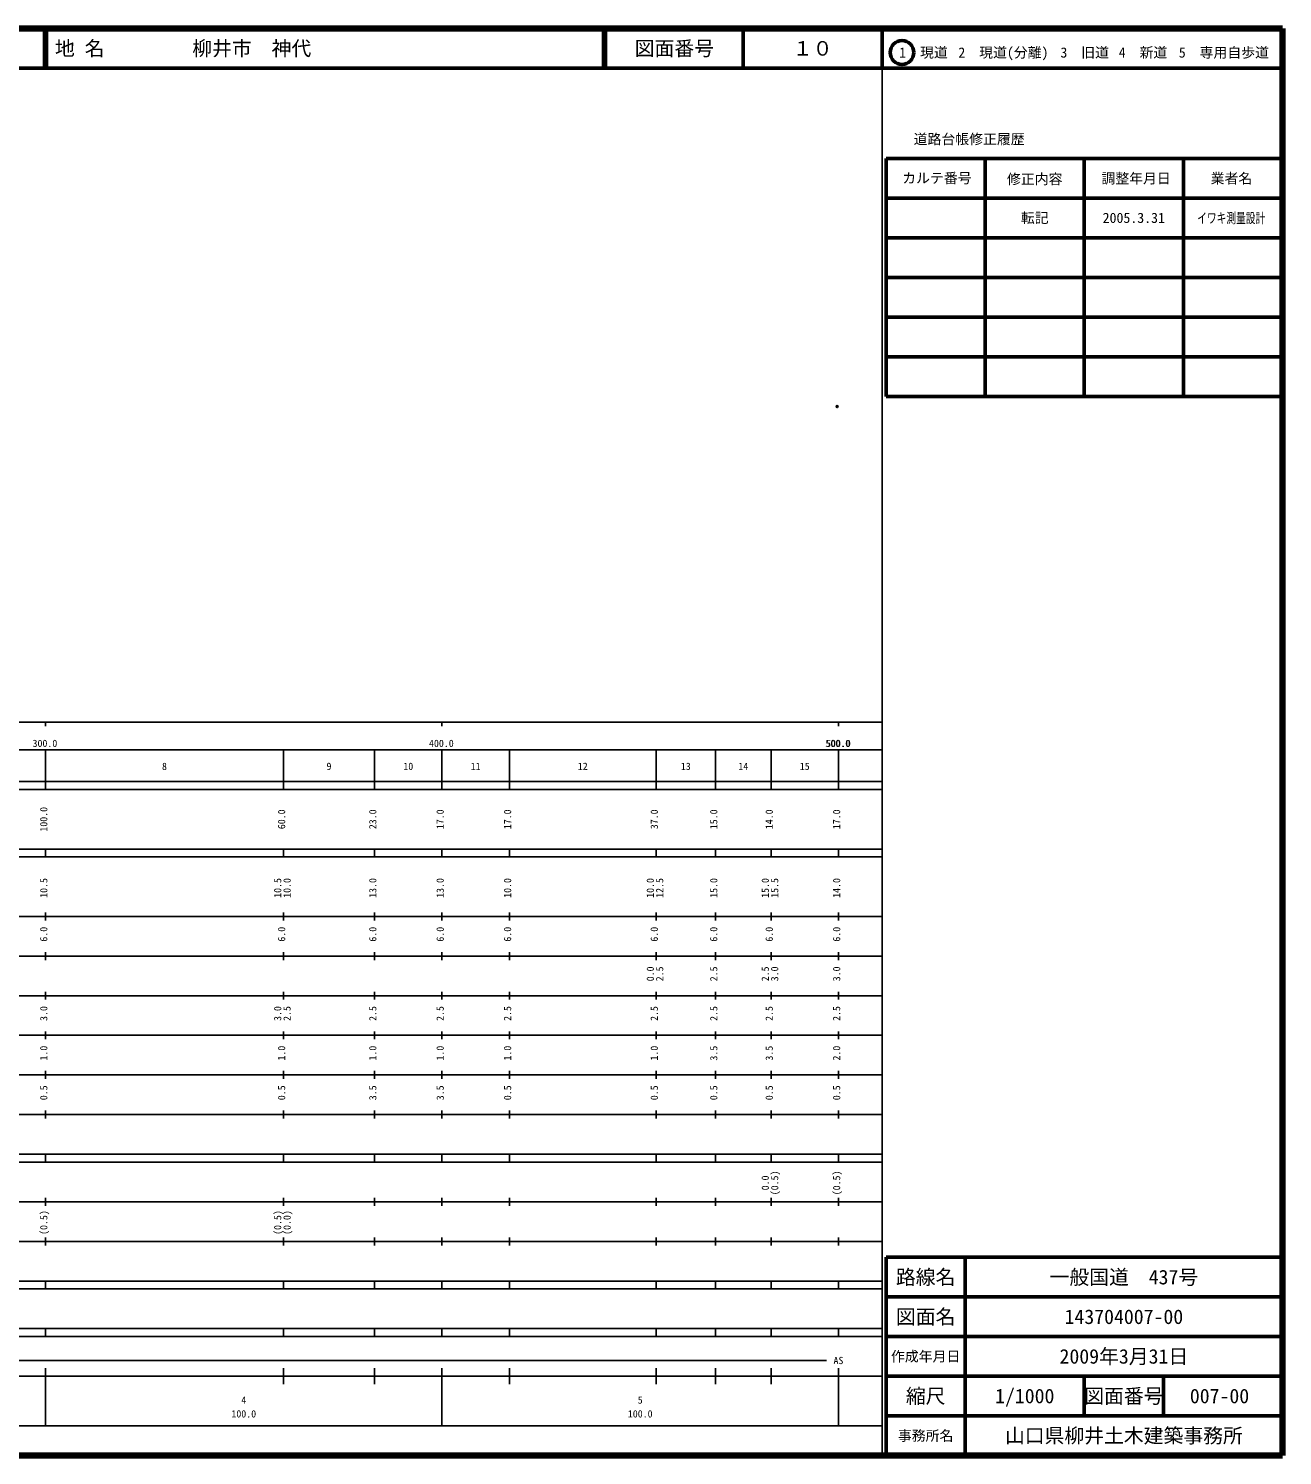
# Model space of a CAD drawing. Units: millimetres on the paper. Extents: x 40 to 680, y 20 to 380.
# Drawn here: x 363.7 to 680, y 20 to 380 of the extents above; entities that cross this region are included whole.
import ezdxf
from ezdxf.enums import TextEntityAlignment as Align

# ---------------------------------------------------------------- set-up
doc = ezdxf.new("R2010")
doc.units = ezdxf.units.MM
doc.header["$PDMODE"] = 32
doc.header["$PDSIZE"] = 0.5
doc.layers.add('M-OTRS', color=6, linetype='Continuous')
doc.layers.add('M-TTL-TXT', color=7, linetype='Continuous')
for name, color, linetype, lineweight in [('M-TTL', 2, 'Continuous', 140), ('M-TTL-BAND', 7, 'Continuous', 25), ('M-TTL-FRAM', 2, 'Continuous', 50), ('M-TTL-LINE', 7, 'Continuous', 50)]:
    doc.layers.add(name, color=color, linetype=linetype, lineweight=lineweight)
doc.styles.add('ＭＳ ゴシック', font='')
doc.styles.get('ＭＳ ゴシック').set_extended_font_data('MS Gothic')

msp = doc.modelspace()

# ---------------------------------------------------------------- linework, layer by layer
at = {"layer": 'M-OTRS'}
msp.add_point((567.658, 284.63), dxfattribs=at)
at = {"layer": 'M-TTL'}
for p, q in [((680, 380), (40, 380)), ((680, 20), (680, 380)), ((40, 20), (680, 20))]:
    msp.add_line(p, q, dxfattribs=at)
at = {"layer": 'M-TTL-BAND'}
for p, q in [((579, 20), (579, 370)), ((40, 205), (579, 205)), ((368, 205), (368, 204)), ((468, 205), (468, 204)), ((568, 205), (568, 204)), ((68, 198), (579, 198)), ((368, 188), (368, 198)), ((428, 188), (428, 198)), ((451, 188), (451, 198)), ((468, 188), (468, 198)), ((485, 188), (485, 198)), ((522, 188), (522, 198)), ((537, 188), (537, 198)), ((551, 188), (551, 198)), ((568, 188), (568, 198)), ((40, 190), (579, 190)), ((40, 188), (579, 188)), ((40, 173), (579, 173)), ((368, 171), (368, 173)), ((428, 171), (428, 173)), ((451, 171), (451, 173)), ((468, 171), (468, 173)), ((485, 171), (485, 173)), ((522, 171), (522, 173)), ((537, 171), (537, 173)), ((551, 171), (551, 173)), ((568, 171), (568, 173)), ((40, 171), (579, 171)), ((40, 156), (579, 156)), ((368, 155), (368, 157)), ((428, 155), (428, 157)), ((451, 155), (451, 157)), ((468, 155), (468, 157)), ((485, 155), (485, 157)), ((522, 155), (522, 157)), ((537, 155), (537, 157)), ((551, 155), (551, 157)), ((568, 155), (568, 157)), ((46, 146), (579, 146)), ((368, 145), (368, 147)), ((428, 145), (428, 147)), ((451, 145), (451, 147)), ((468, 145), (468, 147)), ((485, 145), (485, 147)), ((522, 145), (522, 147)), ((537, 145), (537, 147)), ((551, 145), (551, 147)), ((568, 145), (568, 147)), ((368, 135), (368, 137)), ((428, 135), (428, 137)), ((451, 135), (451, 137)), ((468, 135), (468, 137)), ((485, 135), (485, 137)), ((522, 135), (522, 137)), ((537, 135), (537, 137)), ((551, 135), (551, 137)), ((568, 135), (568, 137)), ((52, 136), (579, 136)), ((46, 126), (579, 126)), ((368, 125), (368, 127)), ((428, 125), (428, 127)), ((451, 125), (451, 127)), ((468, 125), (468, 127)), ((485, 125), (485, 127)), ((522, 125), (522, 127)), ((537, 125), (537, 127)), ((551, 125), (551, 127)), ((568, 125), (568, 127)), ((52, 116), (579, 116)), ((368, 115), (368, 117)), ((428, 115), (428, 117)), ((451, 115), (451, 117)), ((468, 115), (468, 117)), ((485, 115), (485, 117)), ((522, 115), (522, 117)), ((537, 115), (537, 117)), ((551, 115), (551, 117)), ((568, 115), (568, 117)), ((46, 106), (579, 106)), ((368, 105), (368, 107)), ((428, 105), (428, 107)), ((451, 105), (451, 107)), ((468, 105), (468, 107)), ((485, 105), (485, 107)), ((522, 105), (522, 107)), ((537, 105), (537, 107)), ((551, 105), (551, 107)), ((568, 105), (568, 107)), ((40, 96), (579, 96)), ((40, 94), (579, 94)), ((368, 94), (368, 96)), ((428, 94), (428, 96)), ((451, 94), (451, 96)), ((468, 94), (468, 96)), ((485, 94), (485, 96)), ((522, 94), (522, 96)), ((537, 94), (537, 96)), ((551, 94), (551, 96)), ((568, 94), (568, 96)), ((49, 84), (579, 84)), ((368, 83), (368, 85)), ((428, 83), (428, 85)), ((451, 83), (451, 85)), ((468, 83), (468, 85)), ((485, 83), (485, 85)), ((522, 83), (522, 85)), ((537, 83), (537, 85)), ((551, 83), (551, 85)), ((568, 83), (568, 85)), ((40, 74), (579, 74)), ((368, 73), (368, 75)), ((428, 73), (428, 75)), ((451, 73), (451, 75)), ((468, 73), (468, 75)), ((485, 73), (485, 75)), ((522, 73), (522, 75)), ((537, 73), (537, 75)), ((551, 73), (551, 75)), ((568, 73), (568, 75)), ((40, 64), (579, 64)), ((40, 62), (579, 62)), ((368, 62), (368, 64)), ((428, 62), (428, 64)), ((451, 62), (451, 64)), ((468, 62), (468, 64)), ((485, 62), (485, 64)), ((522, 62), (522, 64)), ((537, 62), (537, 64)), ((551, 62), (551, 64)), ((568, 62), (568, 64)), ((40, 52), (579, 52)), ((368, 50), (368, 52)), ((428, 50), (428, 52)), ((451, 50), (451, 52)), ((468, 50), (468, 52)), ((485, 50), (485, 52)), ((522, 50), (522, 52)), ((537, 50), (537, 52)), ((551, 50), (551, 52)), ((568, 50), (568, 52)), ((40, 50), (579, 50)), ((71, 44), (565, 44)), ((40, 40), (579, 40)), ((368, 27.5), (368, 42)), ((428, 38), (428, 42)), ((451, 38), (451, 42)), ((468, 27.5), (468, 42)), ((485, 38), (485, 42)), ((522, 38), (522, 42)), ((537, 38), (537, 42)), ((551, 38), (551, 42)), ((568, 27.5), (568, 42)), ((68, 27.5), (579, 27.5))]:
    msp.add_line(p, q, dxfattribs=at)
at = {"layer": 'M-TTL-FRAM'}
for p, q in [((580, 347.197), (580, 287.197)), ((580, 347.197), (680, 347.197)), ((580, 287.197), (680, 287.197)), ((680, 70), (580, 70)), ((580, 70), (580, 20))]:
    msp.add_line(p, q, dxfattribs=at)
at = {"layer": 'M-TTL-LINE'}
for p, q in [((367.75, 380), (367.75, 370)), ((368.25, 380), (368.25, 370)), ((508.747, 380), (508.747, 370)), ((509.247, 380), (509.247, 370)), ((543.997, 380), (543.997, 370)), ((579, 380), (579, 370)), ((40, 370), (680, 370)), ((605, 347.197), (605, 287.197)), ((630, 347.197), (630, 287.197)), ((655, 347.197), (655, 287.197)), ((580, 337.197), (680, 337.197)), ((580, 327.197), (680, 327.197)), ((580, 317.197), (680, 317.197)), ((580, 307.197), (680, 307.197)), ((580, 297.197), (680, 297.197)), ((600, 70), (600, 20)), ((680, 60), (580, 60)), ((680, 50), (580, 50)), ((680, 40), (580, 40)), ((630, 40), (630, 30)), ((650, 40), (650, 30)), ((680, 30), (580, 30))]:
    msp.add_line(p, q, dxfattribs=at)
msp.add_circle((584.031, 373.958), 3, dxfattribs=at)

# ---------------------------------------------------------------- texts
at = {"layer": 'M-TTL-BAND', "style": 'ＭＳ ゴシック'}
for s, p in [('300.0', (367.844, 198.195)), ('400.0', (467.844, 198.195)), ('500.0', (567.844, 198.195)), ('500.0', (568, 198.195)), ('8', (398, 192.405)), ('9', (439.5, 192.405)), ('10', (459.5, 192.405)), ('11', (476.5, 192.405)), ('12', (503.5, 192.405)), ('13', (529.5, 192.405)), ('14', (544, 192.405)), ('15', (559.5, 192.405)), ('AS', (568, 42.5)), ('4', (418, 32.523)), ('5', (518, 32.523)), ('100.0', (418, 29.033)), ('100.0', (518, 29.033))]:
    msp.add_text(s, height=1.833, dxfattribs=at).set_placement(p, align=Align.BOTTOM_CENTER)
for s, p in [('100.0', (369, 180.5)), ('60.0', (429, 180.5)), ('23.0', (452, 180.5)), ('17.0', (469, 180.5)), ('17.0', (486, 180.5)), ('37.0', (523, 180.5)), ('15.0', (538, 180.5)), ('14.0', (552, 180.5)), ('17.0', (569, 180.5)), ('10.5', (369, 163.174)), ('10.5', (428, 163.174)), ('10.0', (430.37, 163.174)), ('13.0', (452, 163.174)), ('13.0', (469, 163.174)), ('10.0', (486, 163.174)), ('10.0', (522, 163.174)), ('12.5', (524.37, 163.174)), ('15.0', (538, 163.174)), ('15.0', (551, 163.174)), ('15.5', (553.37, 163.174)), ('14.0', (569, 163.174)), ('6.0', (369, 151.5)), ('6.0', (429, 151.5)), ('6.0', (452, 151.5)), ('6.0', (469, 151.5)), ('6.0', (486, 151.5)), ('6.0', (523, 151.5)), ('6.0', (538, 151.5)), ('6.0', (552, 151.5)), ('6.0', (569, 151.5)), ('0.0', (522, 141.5)), ('2.5', (524.37, 141.5)), ('2.5', (538, 141.5)), ('2.5', (551, 141.5)), ('3.0', (553.37, 141.5)), ('3.0', (569, 141.5)), ('3.0', (369, 131.5)), ('3.0', (428, 131.5)), ('2.5', (430.37, 131.5)), ('2.5', (452, 131.5)), ('2.5', (469, 131.5)), ('2.5', (486, 131.5)), ('2.5', (523, 131.5)), ('2.5', (538, 131.5)), ('2.5', (552, 131.5)), ('2.5', (569, 131.5)), ('1.0', (369, 121.5)), ('1.0', (429, 121.5)), ('1.0', (452, 121.5)), ('1.0', (469, 121.5)), ('1.0', (486, 121.5)), ('1.0', (523, 121.5)), ('3.5', (538, 121.5)), ('3.5', (552, 121.5)), ('2.0', (569, 121.5)), ('0.5', (369, 111.5)), ('0.5', (429, 111.5)), ('3.5', (452, 111.5)), ('3.5', (469, 111.5)), ('0.5', (486, 111.5)), ('0.5', (523, 111.5)), ('0.5', (538, 111.5)), ('0.5', (552, 111.5)), ('0.5', (569, 111.5)), ('0.0', (551, 88.764)), ('(0.5)', (553.37, 88.764)), ('(0.5)', (569, 88.764)), ('(0.5)', (369, 78.764)), ('(0.5)', (428, 78.764)), ('(0.0)', (430.37, 78.764))]:
    msp.add_text(s, height=1.833, rotation=90, dxfattribs=at).set_placement(p, align=Align.BOTTOM_CENTER)
at = {"layer": 'M-TTL-TXT', "style": 'ＭＳ ゴシック'}
for s, p in [('地 名', (370.38, 375)), ('柳井市\u3000神代', (405.024, 375))]:
    msp.add_text(s, height=3.666, dxfattribs=at).set_placement(p, align=Align.MIDDLE_LEFT)
for s, height, p in [('図面番号', 3.666, (526.622, 375)), ('１０', 3.666, (561.497, 375)), ('1\u3000現道', 2.566, (589.448, 373.958)), ('2\u3000現道(分離)', 2.566, (609.619, 373.958)), ('3\u3000旧道', 2.566, (630.121, 373.958)), ('4\u3000新道', 2.566, (644.824, 373.958)), ('5\u3000専用自歩道', 2.566, (665.228, 373.958)), ('道路台帳修正履歴', 2.566, (600.968, 352.113)), ('カルテ番号', 2.566, (592.839, 342.277)), ('修正内容', 2.566, (617.509, 342.023)), ('調整年月日', 2.566, (643.089, 342.197)), ('業者名', 2.566, (667.134, 342.197)), ('転記', 2.566, (617.5, 332.245)), ('2005.3.31', 2.566, (642.5, 332.245)), ('路線名', 3.666, (590, 65)), ('路線名', 3.666, (590, 65)), ('一般国道\u3000437号', 3.666, (640, 65)), ('図面名', 3.666, (590, 55)), ('図面名', 3.666, (590, 55)), ('143704007-00', 3.666, (640, 55)), ('2009年3月31日', 3.666, (640, 45)), ('作成年月日', 2.566, (590, 45)), ('作成年月日', 2.566, (590, 45)), ('縮尺', 3.666, (590, 35)), ('縮尺', 3.666, (590, 35)), ('1/1000', 3.666, (615, 35)), ('図面番号', 3.666, (640, 35)), ('図面番号', 3.666, (640, 35)), ('007-00', 3.666, (664.125, 35)), ('事務所名', 2.566, (590, 25)), ('事務所名', 2.566, (590, 25)), ('山口県柳井土木建築事務所', 3.666, (640, 25))]:
    msp.add_text(s, height=height, dxfattribs=at).set_placement(p, align=Align.MIDDLE_CENTER)
at = {"layer": 'M-TTL-TXT', "style": 'ＭＳ ゴシック', "width": 0.7}
msp.add_text('イワキ測量設計', height=2.566, dxfattribs=at).set_placement((667.077, 332.189), align=Align.MIDDLE_CENTER)

doc.saveas('drawing.dxf')
